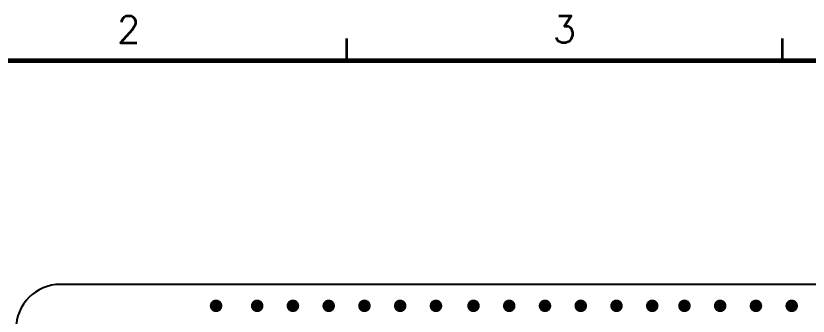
# Model space of a CAD drawing. Extents: x 295 to 953, y 10 to 290.
# Drawn here: x 552.5 to 641.1, y 256.4 to 290 of the extents above; entities that cross this region are included whole.
import ezdxf
from ezdxf.enums import TextEntityAlignment as Align

# ---------------------------------------------------------------- set-up
doc = ezdxf.new("R2010")
doc.units = 0
doc.header["$LTSCALE"] = 5
doc.header["$MEASUREMENT"] = 0
doc.layers.get('0').update_dxf_attribs({"linetype": 'CONTINUOUS', "lineweight": 25})
for name, color, linetype in [('18_VCC_GBR', 5, 'CONTINUOUS'), ('문자', 4, 'CONTINUOUS'), ('테두리', 3, 'CONTINUOUS')]:
    doc.layers.add(name, color=color, linetype=linetype)
doc.styles.get("Standard").update_dxf_attribs({"font": 'simplex.shx'})

# ---------------------------------------------------------------- blocks, each defined once
blk = doc.blocks.new('C')
at = {"layer": '테두리'}
for points, const_width in [([(112.5, 287.5), (112.5, 285)], 0.3), ([(161.25, 287.5), (161.25, 285)], 0.3), ([(15, 285), (15, 15), (405, 15), (405, 285), (15, 285)], 0.5)]:
    blk.add_lwpolyline(points, dxfattribs=dict(at, const_width=const_width))
at = {"layer": '문자'}
for s, p in [('2', (88.125, 288.5)), ('3', (136.875, 288.5))]:
    blk.add_text(s, height=3, dxfattribs=at).set_placement(p, align=Align.MIDDLE)

msp = doc.modelspace()

# ---------------------------------------------------------------- linework, layer by layer
at = {"const_width": 0.7}
for points in [[(574.528, 257.6, 1), (575.228, 257.6, 1)], [(579.128, 257.6, 1), (579.828, 257.6, 1)], [(583.128, 257.6, 1), (583.828, 257.6, 1)], [(587.128, 257.6, 1), (587.828, 257.6, 1)], [(591.128, 257.6, 1), (591.828, 257.6, 1)], [(595.128, 257.6, 1), (595.828, 257.6, 1)], [(599.128, 257.6, 1), (599.828, 257.6, 1)], [(603.328, 257.6, 1), (604.028, 257.6, 1)], [(607.328, 257.6, 1), (608.028, 257.6, 1)], [(611.328, 257.6, 1), (612.028, 257.6, 1)], [(615.328, 257.6, 1), (616.028, 257.6, 1)], [(619.328, 257.6, 1), (620.028, 257.6, 1)], [(623.328, 257.6, 1), (624.028, 257.6, 1)], [(626.928, 257.6, 1), (627.628, 257.6, 1)], [(630.928, 257.6, 1), (631.628, 257.6, 1)], [(634.928, 257.6, 1), (635.628, 257.6, 1)], [(638.928, 257.6, 1), (639.628, 257.6, 1)]]:
    msp.add_lwpolyline(points, format="xyb", close=True, dxfattribs=at)
at = {"layer": '18_VCC_GBR', "color": 7}
msp.add_line((807.478, 260), (557.478, 260), dxfattribs=at)
msp.add_arc((557.478, 255), 5, 90, 180, dxfattribs=at)

# ---------------------------------------------------------------- block references
msp.add_blockref('C', (476.978, 0))

doc.saveas('drawing.dxf')
